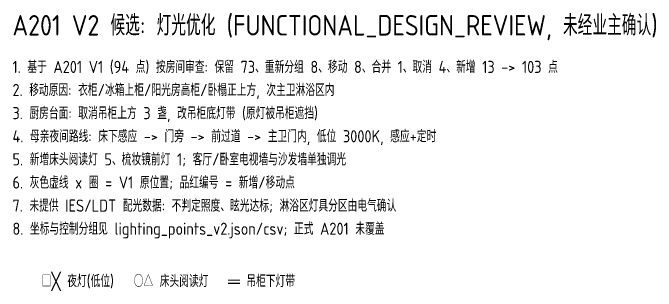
# Model space of a CAD drawing. Header units: millimetres. Extents: x 487 to 26400, y -9950 to 14953.
# Drawn here: x 17404 to 24013, y 10974 to 13833 of the extents above; entities that cross this region are included whole.
import ezdxf

# ---------------------------------------------------------------- set-up
doc = ezdxf.new("R2010")
doc.units = ezdxf.units.MM
doc.layers.add('A-NOTE', color=7, linetype='Continuous', lineweight=18)
doc.styles.get("Standard").update_dxf_attribs({"font": 'gbenor.shx', "bigfont": 'gbcbig.shx'})

msp = doc.modelspace()

# ---------------------------------------------------------------- texts
at = {"layer": 'A-NOTE'}
for s, height, p in [('A201 V2 候选: 灯光优化 (FUNCTIONAL_DESIGN_REVIEW, 未经业主确认)', 210, (17400, 13600)), ('1. 基于 A201 V1 (94 点) 按房间审查: 保留 73、重新分组 8、移动 8、合并 1、取消 4、新增 13 -> 103 点', 125, (17400, 13215)), ('2. 移动原因: 衣柜/冰箱上柜/阳光房高柜/卧榻正上方, 次主卫淋浴区内', 125, (17400, 12977.5)), ('3. 厨房台面: 取消吊柜上方 3 盏, 改吊柜底灯带 (原灯被吊柜遮挡)', 125, (17400, 12740)), ('4. 母亲夜间路线: 床下感应 -> 门旁 -> 前过道 -> 主卫门内, 低位 3000K, 感应+定时', 125, (17400, 12502.5)), ('5. 新增床头阅读灯 5、梳妆镜前灯 1; 客厅/卧室电视墙与沙发墙单独调光', 125, (17400, 12265)), ('6. 灰色虚线 x 圈 = V1 原位置; 品红编号 = 新增/移动点', 125, (17400, 12027.5)), ('7. 未提供 IES/LDT 配光数据: 不判定照度、眩光达标; 淋浴区灯具分区由电气确认', 125, (17400, 11790)), ('8. 坐标与控制分组见 lighting_points_v2.json/csv; 正式 A201 未覆盖', 125, (17400, 11552.5)), ('□╳ 夜灯(低位)   ○△ 床头阅读灯   ═ 吊柜下灯带', 125, (17700, 11015))]:
    msp.add_text(s, height=height, dxfattribs=at).set_placement(p)

doc.saveas('drawing.dxf')
